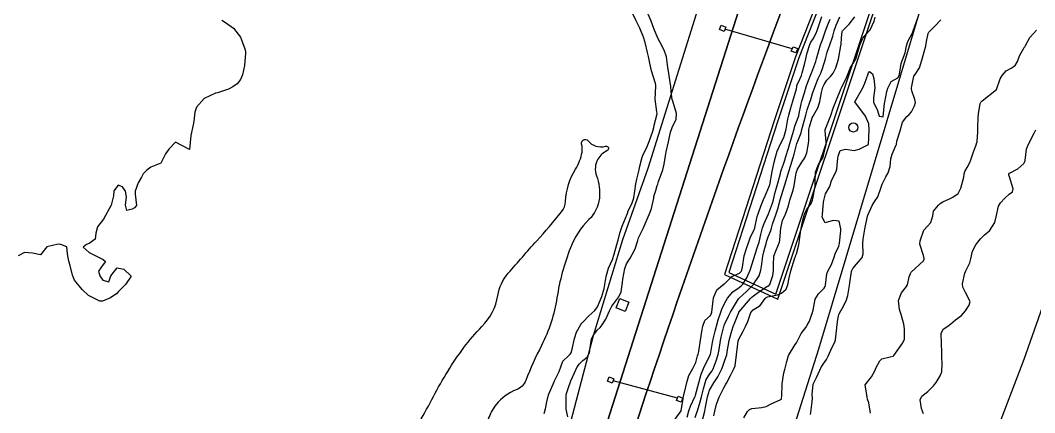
# Model space of a CAD drawing. Header units: metres. Extents: x 318500 to 325275, y 7408834 to 7428799.
# Drawn here: x 321643.6 to 321787, y 7416272.5 to 7416328 of the extents above; entities that cross this region are included whole.
import ezdxf

# ---------------------------------------------------------------- set-up
doc = ezdxf.new("R2010")
doc.units = ezdxf.units.M
doc.header["$MEASUREMENT"] = 0
for name, color, linetype in [('Armário', 45, 'Continuous'), ('Canaleta de Drenagem', 151, 'Continuous'), ('Curvas de Nivel 1m', 11, 'Continuous'), ('Curvas de Nivel 5m', 15, 'Continuous'), ('Divisas', 45, 'Continuous'), ('Hidrografia', 140, 'Continuous'), ('Linha Férrea', 20, 'Continuous'), ('Postes', 20, 'Continuous'), ('Pórticos', 45, 'Continuous'), ('Vias Primárias', 230, 'Continuous')]:
    doc.layers.add(name, color=color, linetype=linetype)

msp = doc.modelspace()

# ---------------------------------------------------------------- linework, layer by layer
at = {"layer": 'Armário'}
msp.add_lwpolyline([(321728.37, 7416288.67), (321729.65, 7416288.16), (321729.11, 7416286.83), (321727.84, 7416287.35)], close=True, dxfattribs=at)
at = {"layer": 'Canaleta de Drenagem'}
for points in [[(321743.16, 7416292.07), (321750.71, 7416288.57), (321764.03, 7416328.53), (321778.73, 7416374.37), (321778.81, 7416376.52), (321775.74, 7416378.15), (321763.02, 7416347.77), (321753.18, 7416322.85), (321750.18, 7416313.8)], [(321743.77, 7416292.33), (321750.42, 7416289.26), (321763.55, 7416328.68), (321778.23, 7416374.46), (321778.3, 7416376.23), (321775.99, 7416377.45), (321763.48, 7416347.58), (321753.65, 7416322.68), (321750.66, 7416313.64)]]:
    msp.add_lwpolyline(points, close=True, dxfattribs=at)
at = {"layer": 'Curvas de Nivel 1m', "flags": 128}
for points, elevation in [([(321717.66, 7416272.4), (321717.87, 7416273.05), (321718.02, 7416274.06), (321718.29, 7416275.04), (321719.07, 7416276.88), (321719.12, 7416276.98), (321719.14, 7416277.03), (321719.78, 7416278.33), (321720.01, 7416279.02), (321720.32, 7416279.81), (321721.12, 7416280.56), (321721.35, 7416280.78), (321721.49, 7416281), (321721.63, 7416281.5), (321721.94, 7416283), (321722.24, 7416283.92), (321722.85, 7416284.98), (321723, 7416285.17), (321723.19, 7416285.37), (321723.98, 7416286.19), (321724.81, 7416286.96), (321725.22, 7416287.48), (321725.8, 7416288.95), (321726.12, 7416290.07), (321726.3, 7416290.94), (321726.43, 7416291.78), (321726.76, 7416292.94), (321727.3, 7416294.2), (321727.56, 7416294.93), (321727.95, 7416296.3), (321728.13, 7416296.92), (321728.37, 7416297.9), (321728.7, 7416298.91), (321729.39, 7416300.6), (321729.47, 7416300.82), (321729.51, 7416300.9), (321730.11, 7416302.19), (321730.33, 7416302.89), (321730.48, 7416303.84), (321730.64, 7416304.89), (321730.78, 7416305.56), (321731.09, 7416306.88), (321731.16, 7416307.2), (321731.49, 7416308.46), (321731.58, 7416308.8), (321731.61, 7416308.88), (321732.24, 7416310.15), (321732.51, 7416310.87), (321733.01, 7416312.32), (321733.15, 7416312.86), (321733.22, 7416313.19), (321733.58, 7416314.59), (321733.62, 7416314.81), (321733.62, 7416314.85), (321733.58, 7416315.06), (321733.34, 7416316.85), (321733.46, 7416318.69), (321733.47, 7416318.85), (321733.41, 7416319.08), (321732.84, 7416320.86), (321732.6, 7416321.94), (321732.4, 7416322.87), (321732.26, 7416323.44), (321731.95, 7416324.88), (321731.72, 7416325.64), (321731.19, 7416326.89), (321730.64, 7416328), (321730.2, 7416328.9)], 722), ([(321721, 7416271.94), (321720.79, 7416273.01), (321720.78, 7416273.26), (321720.78, 7416275.01), (321720.83, 7416275.24), (321721.06, 7416275.92), (321721.45, 7416277), (321721.93, 7416278.15), (321722.34, 7416278.99), (321722.65, 7416279.44), (321723.11, 7416279.89), (321723.72, 7416280.37), (321724.07, 7416280.97), (321724.2, 7416282.02), (321724.36, 7416282.96), (321724.62, 7416283.5), (321725.17, 7416284.17), (321725.56, 7416284.56), (321725.88, 7416284.94), (321726.4, 7416285.73), (321726.9, 7416286.93), (321727.22, 7416287.56), (321728.22, 7416288.92), (321728.53, 7416289.62), (321728.73, 7416290.91), (321728.8, 7416291.38), (321729.06, 7416292.9), (321729.3, 7416293.57), (321729.82, 7416294.38), (321730.12, 7416294.89), (321730.51, 7416295.7), (321730.9, 7416296.88), (321731.01, 7416297.22), (321731.36, 7416297.99), (321731.68, 7416298.56), (321731.81, 7416298.87), (321732.08, 7416299.57), (321732.66, 7416300.86), (321732.85, 7416301.41), (321733.15, 7416302.85), (321733.19, 7416303.08), (321733.44, 7416303.95), (321733.65, 7416304.64), (321733.72, 7416304.85), (321733.84, 7416305.23), (321734.43, 7416306.84), (321734.64, 7416307.67), (321734.82, 7416308.83), (321734.92, 7416309.41), (321735.23, 7416310.82), (321735.54, 7416312.18), (321735.69, 7416312.68), (321735.76, 7416312.82), (321736.34, 7416314.04), (321736.36, 7416314.81), (321735.85, 7416316.57), (321735.78, 7416316.82), (321735.62, 7416317.9), (321735.55, 7416318.74), (321735.54, 7416318.82), (321735.53, 7416318.93), (321735.22, 7416320.83), (321735.16, 7416321.33), (321734.98, 7416322.83), (321734.65, 7416323.79), (321734.07, 7416324.84), (321733.72, 7416325.49), (321733.17, 7416326.86), (321732.79, 7416327.9), (321732.38, 7416328.87)], 723), ([(321736.19, 7416271.61), (321737.02, 7416272.79), (321737.3, 7416274.53), (321737.35, 7416274.79), (321737.68, 7416276.17), (321737.82, 7416276.78), (321738.11, 7416277.76), (321738.67, 7416278.77), (321738.84, 7416279.04), (321739.11, 7416279.63), (321739.36, 7416280.54), (321739.42, 7416280.77), (321739.54, 7416281.17), (321739.75, 7416282.76), (321739.95, 7416283.98), (321740.12, 7416284.76), (321740.38, 7416285.57), (321741.2, 7416286.26), (321741.34, 7416286.61), (321741.36, 7416286.74), (321741.57, 7416288.4), (321741.62, 7416288.74), (321742.07, 7416289.91), (321743.13, 7416290.72), (321743.22, 7416290.76), (321743.26, 7416290.82), (321744.21, 7416291.77), (321745.28, 7416292.25), (321745.51, 7416292.46), (321745.61, 7416292.69), (321745.71, 7416293.1), (321745.96, 7416294.68), (321746.25, 7416295.75), (321746.59, 7416296.67), (321746.78, 7416297.24), (321747.37, 7416298.4), (321747.43, 7416298.6), (321747.45, 7416298.66), (321747.79, 7416300.25), (321747.91, 7416300.65), (321748.32, 7416301.74), (321748.69, 7416302.65), (321748.89, 7416303.18), (321749.45, 7416304.39), (321749.52, 7416304.64), (321749.55, 7416304.73), (321749.91, 7416306.63), (321750.2, 7416307.92), (321750.38, 7416308.63), (321750.63, 7416309.51), (321751.15, 7416310.62), (321751.54, 7416311.42), (321751.87, 7416312.61), (321752.14, 7416314.03), (321752.28, 7416314.6), (321752.55, 7416315.64), (321752.82, 7416316.59), (321753.35, 7416318.3), (321753.38, 7416318.58), (321753.39, 7416318.82), (321753.64, 7416319.24), (321754.03, 7416320.2), (321754.14, 7416320.58), (321754.48, 7416321.77), (321754.68, 7416322.57), (321754.87, 7416323.39), (321755.23, 7416324.56), (321755.39, 7416324.89), (321755.72, 7416325.36), (321756.12, 7416326.17), (321756.26, 7416326.55), (321756.62, 7416327.68), (321756.94, 7416328.54)], 724), ([(321739.01, 7416271.84), (321739.26, 7416272.52), (321739.34, 7416272.77), (321739.73, 7416274.07), (321739.9, 7416274.76), (321740.19, 7416275.88), (321740.42, 7416276.75), (321740.59, 7416277.23), (321741.09, 7416278.01), (321741.4, 7416278.43), (321741.56, 7416278.74), (321741.99, 7416279.86), (321742.26, 7416280.73), (321742.4, 7416281.46), (321742.6, 7416282.73), (321742.69, 7416283.19), (321743.08, 7416284.72), (321743.1, 7416284.8), (321743.18, 7416284.98), (321743.73, 7416286.18), (321744.01, 7416286.71), (321745.16, 7416288.62), (321745.2, 7416288.69), (321745.21, 7416288.71), (321745.23, 7416288.72), (321746.26, 7416289.66), (321747.24, 7416290.66), (321747.26, 7416290.69), (321748.04, 7416291.89), (321748.3, 7416292.65), (321748.44, 7416293.5), (321748.56, 7416294.65), (321748.7, 7416295.27), (321749.1, 7416296.64), (321749.16, 7416296.83), (321749.35, 7416297.39), (321749.71, 7416298.29), (321749.79, 7416298.63), (321749.94, 7416299.19), (321750.47, 7416300.62), (321750.7, 7416301.32), (321751.05, 7416302.62), (321751.44, 7416303.99), (321751.64, 7416304.61), (321751.72, 7416304.87), (321752.25, 7416306.6), (321752.55, 7416307.53), (321752.87, 7416308.59), (321753.01, 7416309.09), (321753.41, 7416310.58), (321753.53, 7416310.92), (321754.01, 7416312.11), (321754.12, 7416312.57), (321754.41, 7416313.73), (321754.64, 7416314.57), (321754.84, 7416315.32), (321755.26, 7416316.56), (321755.35, 7416316.82), (321755.62, 7416317.66), (321755.93, 7416318.56), (321756.42, 7416319.78), (321756.78, 7416320.54), (321757.03, 7416321.18), (321757.43, 7416322.53), (321757.7, 7416323.49), (321758.06, 7416324.52), (321758.49, 7416325.76), (321758.69, 7416326.52), (321758.95, 7416327.32), (321759.45, 7416328.5)], 726), ([(321740.11, 7416271.64), (321740.38, 7416272.75), (321740.49, 7416273.28), (321740.77, 7416274.74), (321741.06, 7416275.72), (321741.64, 7416276.73), (321742.22, 7416277.58), (321742.78, 7416278.72), (321742.86, 7416278.96), (321743.11, 7416279.68), (321743.4, 7416280.44), (321743.47, 7416280.71), (321743.52, 7416281.1), (321743.82, 7416282.71), (321744.09, 7416283.78), (321744.38, 7416284.7), (321744.61, 7416285.28), (321745.19, 7416286.69), (321745.21, 7416286.72), (321746.86, 7416288.67), (321747.04, 7416288.85), (321747.24, 7416289.03), (321748.17, 7416289.72), (321749.26, 7416290.39), (321749.42, 7416290.47), (321749.59, 7416290.64), (321750, 7416291.9), (321750.11, 7416292.63), (321750.08, 7416293.41), (321750.16, 7416294.63), (321750.47, 7416295.48), (321750.93, 7416296.62), (321750.99, 7416296.97), (321751.15, 7416298.61), (321751.38, 7416299.68), (321751.77, 7416300.6), (321752.23, 7416301.78), (321752.42, 7416302.59), (321752.85, 7416304), (321753.02, 7416304.59), (321753.3, 7416306.41), (321753.34, 7416306.58), (321753.37, 7416306.68), (321753.48, 7416306.95), (321754.11, 7416307.95), (321754.54, 7416308.57), (321754.82, 7416309.26), (321755.03, 7416310.56), (321755.07, 7416311.03), (321755.11, 7416312.56), (321755.17, 7416312.95), (321755.57, 7416314.2), (321755.69, 7416314.45), (321755.77, 7416314.56), (321756.43, 7416315.71), (321756.66, 7416316.54), (321756.88, 7416317.79), (321757.09, 7416318.54), (321757.25, 7416318.92), (321757.64, 7416319.52), (321758.14, 7416320.04), (321758.51, 7416320.52), (321758.89, 7416321.29), (321759.28, 7416322.51), (321759.6, 7416324.4), (321759.63, 7416324.5), (321759.65, 7416324.57), (321759.73, 7416325.51), (321759.82, 7416326.42), (321759.87, 7416326.5), (321760.8, 7416327.44), (321761.58, 7416328.48)], 727), ([(321741.65, 7416272.09), (321741.81, 7416272.73), (321742.05, 7416273.71), (321742.39, 7416274.72), (321743.06, 7416276.04), (321743.31, 7416276.47), (321743.43, 7416276.71), (321744, 7416277.79), (321744.5, 7416278.7), (321744.65, 7416279.16), (321744.86, 7416280.69), (321745.1, 7416282.64), (321745.11, 7416282.69), (321745.12, 7416282.72), (321745.15, 7416282.81), (321745.79, 7416284.06), (321746.12, 7416284.68), (321746.45, 7416285.41), (321746.9, 7416286.66), (321747.21, 7416287.04), (321748.19, 7416287.69), (321748.89, 7416288.64), (321749.05, 7416288.82), (321749.23, 7416288.89), (321750.67, 7416289.18), (321751.24, 7416289.42), (321751.87, 7416289.99), (321752.13, 7416290.6), (321752.29, 7416291.58), (321752.52, 7416292.59), (321753.13, 7416294.41), (321753.18, 7416294.58), (321753.21, 7416294.68), (321753.32, 7416294.99), (321753.65, 7416296.26), (321753.7, 7416296.58), (321753.93, 7416298.01), (321754.01, 7416298.57), (321754.23, 7416299.72), (321754.49, 7416300.57), (321754.75, 7416301.22), (321755.41, 7416302.08), (321755.59, 7416302.56), (321755.63, 7416302.77), (321755.96, 7416304.55), (321755.99, 7416305.09), (321756.01, 7416306.55), (321756.45, 7416307.59), (321757.05, 7416308.54), (321757.18, 7416308.86), (321757.53, 7416310.41), (321757.55, 7416310.51), (321757.55, 7416310.53), (321757.55, 7416310.55), (321757.53, 7416310.82), (321757.39, 7416312.38), (321757.4, 7416312.53), (321757.45, 7416312.64), (321757.56, 7416312.89), (321758.03, 7416314.07), (321758.2, 7416314.52), (321758.55, 7416315.57), (321758.91, 7416316.51), (321759.63, 7416318.24), (321759.69, 7416318.44), (321759.71, 7416318.5), (321760.38, 7416319.76), (321760.64, 7416320.49), (321760.93, 7416321.23), (321761.69, 7416322.44), (321761.71, 7416322.46), (321761.71, 7416322.48), (321761.72, 7416322.51), (321762.3, 7416324.47), (321762.72, 7416325.47), (321763.57, 7416326.45), (321763.65, 7416326.54), (321763.74, 7416326.67), (321764.32, 7416327.88), (321764.49, 7416328.44)], 728), ([(321745.9, 7416271.78), (321746.42, 7416272.67), (321746.71, 7416272.98), (321747.03, 7416273.13), (321748.44, 7416273.23), (321749.03, 7416273.38), (321749.86, 7416273.81), (321751.05, 7416274.31), (321751.2, 7416274.45), (321751.24, 7416274.61), (321751.26, 7416274.81), (321751.33, 7416276.61), (321751.56, 7416278.14), (321751.7, 7416278.6), (321751.98, 7416279.74), (321752.23, 7416280.59), (321753.15, 7416282.17), (321753.32, 7416282.4), (321753.42, 7416282.58), (321754.02, 7416283.72), (321754.64, 7416284.57), (321754.87, 7416284.88), (321755.19, 7416285.48), (321755.47, 7416286.29), (321755.56, 7416286.55), (321755.68, 7416287.01), (321756, 7416288.55), (321756.46, 7416289.32), (321757.25, 7416290.12), (321757.41, 7416290.37), (321757.46, 7416290.53), (321757.65, 7416292.16), (321757.76, 7416292.52), (321758.27, 7416293.48), (321758.65, 7416294.51), (321758.83, 7416294.99), (321759.33, 7416296.04), (321759.42, 7416296.42), (321759.42, 7416296.5), (321759.61, 7416298.25), (321759.63, 7416298.5), (321759.38, 7416299.6), (321758.55, 7416299.68), (321757.38, 7416299.36), (321756.99, 7416300.14), (321757.01, 7416300.54), (321757.18, 7416302.3), (321757.21, 7416302.53), (321757.43, 7416303.45), (321758.07, 7416304.52), (321758.29, 7416305.35), (321758.91, 7416306.51), (321759.06, 7416306.93), (321759.19, 7416308.5), (321759.22, 7416308.79), (321759.52, 7416309.57), (321760.25, 7416309.76), (321761.52, 7416309.58), (321762.19, 7416309.8), (321763.53, 7416310.45), (321763.62, 7416312.45), (321763.56, 7416313.34), (321763.08, 7416314.46), (321761.61, 7416316.48), (321762.73, 7416318.46), (321763.01, 7416319.09), (321763.46, 7416320.45), (321763.53, 7416320.59), (321763.66, 7416320.75), (321764.08, 7416320.44), (321764.3, 7416319.79), (321764.4, 7416318.44), (321764.21, 7416317.04), (321764.23, 7416316.44), (321764.78, 7416315.25), (321765.05, 7416314.43), (321765.58, 7416314.37), (321765.6, 7416314.4), (321765.6, 7416314.42), (321765.8, 7416316.23), (321765.82, 7416316.42), (321766.13, 7416317.91), (321766.27, 7416318.41), (321766.72, 7416319.33), (321767.65, 7416319.86), (321767.87, 7416320.18), (321767.92, 7416320.4), (321768.16, 7416321.91), (321768.31, 7416322.39), (321768.72, 7416323.4), (321768.92, 7416324.38), (321769.08, 7416325.02), (321769.74, 7416326.22), (321769.78, 7416326.33), (321769.79, 7416326.37), (321770.31, 7416327.81), (321770.49, 7416328.36)], 729), ([(321672.09, 7416328.02), (321672.61, 7416327.67), (321673.73, 7416326.88), (321674.72, 7416325.63), (321675.34, 7416323.97), (321675.41, 7416323.62), (321675.42, 7416323.36), (321675.27, 7416321.63), (321675, 7416320.27), (321674.7, 7416319.63), (321674.22, 7416319.04), (321673.61, 7416318.58), (321673, 7416318.26), (321671.6, 7416317.78), (321671.52, 7416317.76), (321671.19, 7416317.68), (321669.59, 7416316.92), (321668.48, 7416315.72), (321668.26, 7416315.03), (321668.13, 7416313.72), (321668.02, 7416313.24), (321667.71, 7416311.73), (321667.5, 7416309.73), (321665.51, 7416310.75), (321664.58, 7416309.76), (321664.12, 7416309.14), (321663.47, 7416307.78), (321662.05, 7416307.22), (321661.45, 7416306.81), (321660.97, 7416306.29), (321660.7, 7416305.82), (321660.22, 7416305.03), (321659.81, 7416303.83), (321659.84, 7416303.4), (321659.99, 7416301.82), (321659.73, 7416301.48), (321659.38, 7416301.29), (321658.66, 7416301.12), (321658.44, 7416301.84), (321658.61, 7416303.05), (321658.45, 7416303.84), (321658.02, 7416304.44), (321657.43, 7416304.69), (321656.82, 7416303.87), (321656.73, 7416303.19), (321656.43, 7416301.87), (321655.36, 7416299.89), (321654.47, 7416298.78), (321654.27, 7416297.9), (321654.16, 7416297.07), (321653.32, 7416296.42), (321652.94, 7416296.29), (321652.45, 7416295.92), (321653.3, 7416295.16), (321654.73, 7416294.45), (321655.28, 7416294.2), (321655.62, 7416293.88), (321655.28, 7416293.45), (321654.64, 7416292.52), (321654.8, 7416291.89), (321655.25, 7416291.27), (321656.09, 7416291.04), (321656.36, 7416291.87), (321657.27, 7416292.99), (321658.23, 7416292.8), (321659.26, 7416291.83), (321658.44, 7416290.65), (321657.64, 7416289.85), (321657.44, 7416289.64), (321657.22, 7416289.39), (321656.33, 7416288.76), (321655.21, 7416288.29), (321654.81, 7416288.29), (321653.22, 7416289.08), (321652.33, 7416289.92), (321651.25, 7416291.25), (321650.94, 7416291.94), (321650.64, 7416293.32), (321650.44, 7416293.95), (321650.25, 7416295), (321650.15, 7416295.96), (321649.31, 7416296.3), (321648.93, 7416296.36), (321647.31, 7416295.99), (321646.45, 7416294.85), (321645.3, 7416295.07), (321644.17, 7416295.16), (321643.29, 7416294.69)], 722), ([(321763.83, 7416272.44), (321763.56, 7416273.92), (321763.4, 7416274.44), (321763.33, 7416274.72), (321763.07, 7416276.45), (321763.94, 7416277.58), (321764.41, 7416278.43), (321764.63, 7416278.91), (321765.12, 7416279.85), (321765.43, 7416280.11), (321766.58, 7416280.41), (321767.03, 7416280.5), (321767.13, 7416280.58), (321768.4, 7416282.38), (321768.61, 7416282.93), (321768.63, 7416284.38), (321768.52, 7416285.05), (321768.14, 7416286.39), (321767.92, 7416287.1), (321767.79, 7416288.39), (321768.17, 7416289.47), (321768.89, 7416290.38), (321769.03, 7416290.61), (321769.28, 7416291.71), (321769.45, 7416292.21), (321769.58, 7416292.37), (321771.31, 7416293.99), (321771.42, 7416294.23), (321771.42, 7416294.34), (321771.32, 7416294.75), (321770.79, 7416296.35), (321770.85, 7416296.84), (321771.37, 7416298.34), (321772.32, 7416299.4), (321772.62, 7416300.33), (321772.74, 7416300.99), (321773.41, 7416301.88), (321773.66, 7416302.08), (321774.03, 7416302.31), (321774.96, 7416302.77), (321775.43, 7416302.97), (321776.21, 7416303.51), (321776.59, 7416304.27), (321777, 7416305.8), (321777.07, 7416306.27), (321777.14, 7416306.6), (321777.48, 7416307.17), (321777.86, 7416307.89), (321778, 7416308.26), (321778.36, 7416309.41), (321778.71, 7416310.25), (321778.9, 7416310.88), (321778.98, 7416312.25), (321778.99, 7416312.82), (321779.03, 7416314.25), (321779.06, 7416314.78), (321779.33, 7416316.24), (321779.43, 7416316.42), (321779.61, 7416316.63), (321781.63, 7416318.21), (321782.13, 7416319.72), (321782.41, 7416320.2), (321783.01, 7416320.85), (321783.68, 7416321.22), (321784.26, 7416321.59), (321784.58, 7416322.17), (321784.88, 7416322.99), (321785.56, 7416324.16), (321785.62, 7416324.25), (321785.71, 7416324.44), (321786.32, 7416325.56), (321786.88, 7416326.14), (321787.29, 7416326.6)], 731), ([(321771.29, 7416272.34), (321771.03, 7416273.1), (321770.81, 7416274.34), (321771.05, 7416274.83), (321771.9, 7416275.49), (321772.74, 7416276.32), (321772.88, 7416276.51), (321773.08, 7416276.8), (321773.67, 7416277.73), (321773.89, 7416278.31), (321773.93, 7416279.49), (321773.88, 7416280.31), (321773.88, 7416281.05), (321773.84, 7416282.31), (321773.79, 7416283.69), (321774.1, 7416284.31), (321774.74, 7416284.75), (321775.19, 7416285.1), (321775.85, 7416285.63), (321776.68, 7416286.27), (321777.22, 7416286.9), (321777.76, 7416287.72), (321777.92, 7416288.25), (321777.25, 7416289.51), (321776.86, 7416290.27), (321776.8, 7416290.74), (321777.16, 7416292.26), (321777.29, 7416292.58), (321777.85, 7416293.71), (321777.98, 7416294.25), (321778.23, 7416295.34), (321778.69, 7416296.25), (321778.97, 7416296.62), (321779.35, 7416297.1), (321779.94, 7416297.66), (321780.66, 7416298.22), (321781.38, 7416299.39), (321781.56, 7416300.21), (321781.9, 7416301.72), (321782.17, 7416302.2), (321782.79, 7416302.83), (321783.44, 7416303.4), (321783.87, 7416303.75), (321784, 7416304.17), (321783.47, 7416305.86), (321783.38, 7416306.1), (321783.38, 7416306.18), (321783.39, 7416306.26), (321783.47, 7416306.38), (321784.66, 7416306.99), (321785.49, 7416307.76), (321785.63, 7416308.03), (321785.66, 7416308.16), (321785.88, 7416309.8), (321785.99, 7416310.15), (321786.43, 7416311.04), (321786.99, 7416312.14), (321787.2, 7416312.49)], 732)]:
    msp.add_lwpolyline(points, dxfattribs=dict(at, elevation=elevation))
at = {"layer": 'Curvas de Nivel 5m', "flags": 128}
for points, elevation in [([(321737.9, 7416271.89), (321738.14, 7416272.78), (321738.36, 7416273.45), (321738.97, 7416274.77), (321739, 7416274.82), (321739.05, 7416274.99), (321739.51, 7416276.76), (321739.88, 7416277.96), (321740.21, 7416278.75), (321740.49, 7416279.37), (321741.13, 7416280.65), (321741.15, 7416280.72), (321741.16, 7416280.74), (321741.46, 7416282.42), (321741.53, 7416282.74), (321741.85, 7416284.06), (321742.01, 7416284.73), (321742.27, 7416285.66), (321742.63, 7416286.73), (321742.79, 7416287.15), (321743.22, 7416288.06), (321743.6, 7416288.71), (321744.34, 7416289.6), (321745.25, 7416290.23), (321745.51, 7416290.43), (321745.74, 7416290.68), (321746.34, 7416291.6), (321746.81, 7416292.67), (321747.31, 7416294.3), (321747.38, 7416294.59), (321747.4, 7416294.66), (321747.89, 7416296.1), (321748.05, 7416296.65), (321748.31, 7416297.7), (321748.55, 7416298.65), (321748.76, 7416299.26), (321749.39, 7416300.62), (321749.4, 7416300.64), (321749.93, 7416302.12), (321750.08, 7416302.63), (321750.3, 7416303.49), (321750.59, 7416304.62), (321751.02, 7416306.17), (321751.13, 7416306.62), (321751.2, 7416306.89), (321751.49, 7416307.65), (321751.73, 7416308.37), (321751.81, 7416308.61), (321752.2, 7416309.92), (321752.39, 7416310.6), (321752.79, 7416311.84), (321752.99, 7416312.59), (321753.11, 7416313.03), (321753.58, 7416314.27), (321753.66, 7416314.5), (321753.68, 7416314.58), (321754, 7416316.18), (321754.11, 7416316.58), (321754.46, 7416317.74), (321754.71, 7416318.57), (321754.95, 7416319.25), (321755.48, 7416320.56), (321755.53, 7416320.69), (321755.67, 7416321.06), (321756.08, 7416322.16), (321756.19, 7416322.55), (321756.38, 7416323.23), (321756.76, 7416324.54), (321757, 7416325.26), (321757.45, 7416326.53), (321757.53, 7416326.75), (321757.75, 7416327.28), (321758.12, 7416328.17)], 725), ([(321755.33, 7416272.24), (321755.39, 7416272.55), (321755.57, 7416274.03), (321755.61, 7416274.55), (321755.57, 7416275.07), (321755.72, 7416276.55), (321756.16, 7416277.47), (321756.62, 7416278.54), (321756.77, 7416278.87), (321757.11, 7416279.37), (321757.59, 7416280.05), (321757.84, 7416280.52), (321758.41, 7416281.78), (321758.75, 7416282.51), (321758.84, 7416282.82), (321759.05, 7416284.5), (321759.06, 7416284.62), (321759.2, 7416285.71), (321759.31, 7416286.39), (321759.36, 7416286.5), (321760.05, 7416287.67), (321760.43, 7416288.49), (321760.62, 7416289.11), (321760.82, 7416290.48), (321760.87, 7416290.88), (321761.11, 7416292.48), (321761.15, 7416292.63), (321761.29, 7416292.91), (321762.63, 7416294.46), (321762.78, 7416295), (321762.7, 7416296.46), (321762.75, 7416297.06), (321762.99, 7416298.46), (321763.39, 7416300.3), (321763.43, 7416300.45), (321764.03, 7416301.83), (321764.44, 7416302.43), (321764.83, 7416303.03), (321765.32, 7416304.42), (321765.45, 7416304.85), (321765.99, 7416305.89), (321766.29, 7416306.41), (321766.58, 7416307.32), (321766.68, 7416308.41), (321766.86, 7416309.06), (321767.46, 7416310.4), (321767.47, 7416310.46), (321767.54, 7416310.91), (321767.98, 7416312.39), (321768.34, 7416313.61), (321768.95, 7416314.38), (321769.28, 7416314.68), (321769.59, 7416315.08), (321770.04, 7416315.93), (321770.17, 7416316.36), (321770.07, 7416316.82), (321769.63, 7416318.05), (321769.59, 7416318.33), (321769.6, 7416318.37), (321769.61, 7416318.39), (321769.63, 7416318.67), (321769.94, 7416320.08), (321770.11, 7416320.36), (321770.73, 7416321.3), (321771.08, 7416322.35), (321771.58, 7416324.21), (321771.63, 7416324.34), (321771.65, 7416324.4), (321771.72, 7416325.02), (321771.95, 7416326.13), (321772.07, 7416326.34), (321772.9, 7416327.18), (321773.77, 7416328.09)], 730)]:
    msp.add_lwpolyline(points, dxfattribs=dict(at, elevation=elevation))
at = {"layer": 'Divisas'}
for points in [[(321577.51, 7415867.24), (321599.52, 7415922.42), (321623.42, 7415980.11), (321630.41, 7416000), (321656.37, 7416068.75), (321672.44, 7416111.32), (321684.5, 7416149.93), (321700.14, 7416202.5), (321717.63, 7416256.69), (321724.64, 7416283.41), (321728.79, 7416297.01), (321732.38, 7416307.07), (321743.81, 7416343.7), (321758.56, 7416391.66), (321762.28, 7416402.91), (321767, 7416418.07)], [(321635.04, 7415970.22), (321650.43, 7416010.24), (321662.35, 7416040.91), (321682.3, 7416097.07), (321688.77, 7416115.26), (321704.76, 7416113.03), (321711.09, 7416128.81), (321742.16, 7416236.37), (321756.5, 7416281.55), (321783.71, 7416372.49)]]:
    msp.add_lwpolyline(points, dxfattribs=at)
at = {"layer": 'Hidrografia'}
msp.add_lwpolyline([(321697.86, 7416267.71, 0.024806), (321702.01, 7416274.82, -0.038283), (321706.31, 7416281.73, -0.038293), (321708.85, 7416284.69, 0.156218), (321711.11, 7416289.07, -0.13642), (321712.58, 7416292.23, -0.00614), (321716.6, 7416296.8, 0.011648), (321720.13, 7416300.92, 0.162265), (321720.69, 7416302.39, -0.128726), (321722.1, 7416306.97, 0.094945), (321723.02, 7416309.36, 0.119973), (321722.95, 7416310.48, -0.824398), (321723.86, 7416310.97, 0.299203), (321726.33, 7416310.2, -0.923492), (321726.56, 7416309.57, 0.153259), (321725.26, 7416308.38, 0.226163), (321725.07, 7416306, -0.120437), (321725.46, 7416302.84, -0.169753), (321723.99, 7416299.82, 0.104721), (321721.37, 7416295.82, 0.053583), (321719.46, 7416288.75, -0.078626), (321717.28, 7416282.03, 0.024188), (321715.06, 7416277.09, -0.208845), (321713.72, 7416275.76, 0.130613), (321710.88, 7416273.67, 0.094696), (321709.76, 7416271.58, -0.227292)], format="xyb", dxfattribs=at)
at = {"layer": 'Linha Férrea'}
for points in [[(321798.98, 7416497.54), (321750.6, 7416346.47), (321714.59, 7416233.7, -0.00337), (321686.79, 7416141.75, -0.016343), (321644.52, 7416022.17), (321593.15, 7415895.01), (321566.16, 7415829.01), (321499.47, 7415659.97), (321478.31, 7415606.63, -0.011032), (321468.49, 7415582.4, -0.032105), (321431.57, 7415506.43, -0.070178), (321348.3, 7415399.17, -0.037465), (321276, 7415340.1), (321204.93, 7415290.01, 0.010464), (321181.81, 7415273.24, 0.025562), (321124.04, 7415226.54, 0.050883), (321044.53, 7415137.19, 0.026975), (320996.91, 7415059.89), (320959.85, 7414991.08)], [(321468.49, 7415582.4, 0.011032), (321478.31, 7415606.63), (321499.47, 7415659.97), (321566.16, 7415829.01), (321593.15, 7415895.01), (321644.52, 7416022.17, 0.016343), (321686.79, 7416141.75, 0.00337), (321714.59, 7416233.7), (321750.6, 7416346.47), (321798.98, 7416497.54)], [(321802, 7416472.12, -0.01056), (321778.56, 7416402.79, 0.003825), (321753.43, 7416335.23, 0.009891), (321732, 7416274.98), (321714.19, 7416219.51, -0.023962), (321655.04, 7416039.28), (321642.82, 7416007.3), (321613.08, 7415933.23), (321568.99, 7415825.44), (321540.97, 7415754.45), (321517.66, 7415694.41), (321499.44, 7415649.2), (321470.31, 7415575.88, -0.021199), (321451.09, 7415534.05, -0.062911), (321383.35, 7415430.52, -0.034735), (321333.57, 7415379.84, -0.029004), (321269.95, 7415330.44), (321232.2, 7415304.05, 0.005656), (321177.94, 7415264.89, 0.018731), (321134.03, 7415229.84, 0.055667), (321051.08, 7415139.41, 0.029861), (321000.14, 7415057.35), (320958.65, 7414980.46)], [(321470.31, 7415575.88), (321499.44, 7415649.2), (321517.66, 7415694.41), (321540.97, 7415754.45), (321568.99, 7415825.44), (321613.08, 7415933.23), (321642.82, 7416007.3), (321655.04, 7416039.28, 0.023962), (321714.19, 7416219.51), (321732, 7416274.98, -0.009891), (321753.43, 7416335.23, -0.003825), (321778.56, 7416402.79, 0.01056), (321802, 7416472.12)]]:
    msp.add_lwpolyline(points, format="xyb", dxfattribs=at)
at = {"layer": 'Postes'}
msp.add_circle((321761.39, 7416312.85), 0.645, dxfattribs=at)
at = {"layer": 'Pórticos'}
for points in [[(321742.68, 7416327.31), (321743.35, 7416327.04), (321743.1, 7416326.42), (321742.44, 7416326.69)], [(321752.85, 7416324.27), (321753.52, 7416324), (321753.27, 7416323.39), (321752.61, 7416323.66)], [(321726.86, 7416277.57), (321727.53, 7416277.3), (321727.28, 7416276.69), (321726.61, 7416276.96)], [(321736.63, 7416274.86), (321737.29, 7416274.59), (321737.04, 7416273.98), (321736.38, 7416274.25)]]:
    msp.add_lwpolyline(points, close=True, dxfattribs=at)
for points in [[(321752.73, 7416323.97), (321743.22, 7416326.73)], [(321736.5, 7416274.56), (321727.4, 7416277)]]:
    msp.add_lwpolyline(points, dxfattribs=at)
at = {"layer": 'Vias Primárias'}
msp.add_lwpolyline([(321791.05, 7416295.82), (321785.51, 7416280.04), (321781.38, 7416269.28), (321775.23, 7416253.06), (321770.07, 7416238.44), (321766.31, 7416227.91), (321758.51, 7416208.92), (321752.04, 7416191.71), (321743.68, 7416170.46)], dxfattribs=at)

doc.saveas('drawing.dxf')
